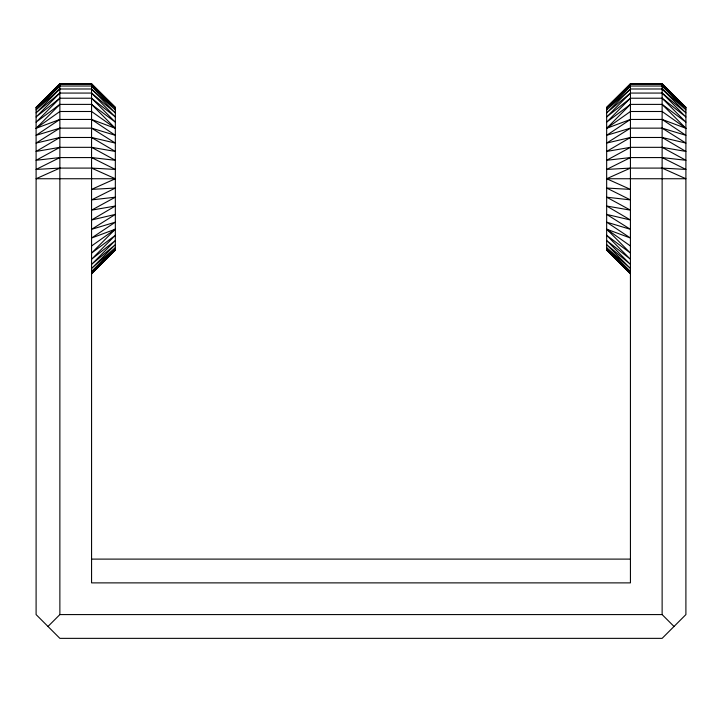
<?xml version="1.0" encoding="UTF-8"?>
<svg xmlns="http://www.w3.org/2000/svg" width="722" height="722" viewBox="0 0 722 722"><rect width="100%" height="100%" fill="white"/><g stroke="black" fill="none" stroke-linecap="round" stroke-linejoin="round"><path stroke-width="1.08" d="M59.872 93.066L36.1 116.973L59.872 98.219L91.568 98.219L115.339 116.973L91.568 93.066L59.872 93.066L36.1 112.849L59.872 88.986L91.568 88.986L115.339 109.852L91.568 86.026L59.872 86.026L36.1 108.029L59.872 84.248L91.568 84.248L115.339 107.416L115.339 250.056L91.568 273.828M59.872 98.219L36.1 122.153L59.872 104.392L91.568 104.392L115.339 122.153L91.568 98.219M91.568 104.392L115.339 128.308L91.568 119.446L59.872 119.446L36.1 128.308L59.872 104.392M59.872 119.446L36.1 135.321L59.872 128.146L91.568 128.146L115.339 143.082L91.568 137.478L59.872 137.478L36.1 151.449L59.872 147.333L91.568 147.333L115.339 160.284L91.568 157.576L59.872 157.576L36.1 169.426L59.872 168.091L91.568 168.091L115.339 178.74L91.568 189.39L115.339 188.045L91.568 199.895L115.339 197.196L91.568 210.147L115.339 206.032L91.568 220.002L115.339 214.398L91.568 229.334L115.339 222.159L91.568 238.025L115.339 229.172L91.568 253.088L115.339 235.318L91.568 259.252L115.339 240.507L91.568 264.414L115.339 244.632L91.568 268.494L115.339 247.628L91.568 271.445L115.339 249.451L91.568 273.232L115.339 250.056M630.432 93.066L606.661 116.973L630.432 98.219L662.128 98.219L685.9 116.973L662.128 93.066L630.432 93.066L606.661 112.849L630.432 88.986L662.128 88.986L685.9 109.852L662.128 86.026L630.432 86.026L606.661 108.029L630.432 84.248L662.128 84.248L685.9 107.416L685.9 614.584L662.128 638.356L59.872 638.356L36.1 614.584L36.1 107.416L59.872 83.644L91.568 83.644L115.339 107.416M630.432 98.219L606.661 122.153L630.432 104.392L662.128 104.392L685.9 122.153L662.128 98.219M662.128 104.392L685.9 128.308L662.128 119.446L630.432 119.446L606.661 128.308L630.432 104.392M59.872 86.026L36.1 109.852L59.872 88.986M630.432 86.026L606.661 109.852L630.432 88.986M47.986 626.47L59.872 614.584L662.128 614.584L674.014 626.47M630.432 273.828L606.661 250.056L606.661 107.416L630.432 83.644L662.128 83.644L685.9 107.416M36.1 107.416L59.872 84.248M606.661 107.416L630.432 84.248M36.1 128.308L59.872 111.495L91.568 111.495L115.339 128.308M91.568 245.976L115.339 229.172M606.661 128.308L630.432 111.495L662.128 111.495L685.9 128.308M630.432 119.446L606.661 135.321L630.432 128.146L662.128 128.146L685.9 135.321L662.128 119.446M59.872 128.146L36.1 143.082L59.872 137.478M630.432 128.146L606.661 143.082L630.432 137.478L662.128 137.478L685.9 143.082L662.128 128.146M630.432 137.478L606.661 151.449L630.432 147.333L662.128 147.333L685.9 151.449L662.128 137.478M59.872 147.333L36.1 160.284L59.872 157.576M630.432 147.333L606.661 160.284L630.432 157.576L662.128 157.576L685.9 160.284L662.128 147.333M630.432 157.576L606.661 169.426L630.432 168.091L662.128 168.091L685.9 169.426L662.128 157.576M59.872 168.091L36.1 178.74L115.339 178.74M606.661 250.056L630.432 273.232L606.661 249.451L630.432 271.445L606.661 247.628L630.432 268.494L606.661 244.632L630.432 264.414L606.661 240.507L630.432 259.252L606.661 235.318L630.432 253.088L606.661 229.172L630.432 238.025L606.661 222.159L630.432 229.334L606.661 214.398L630.432 220.002L606.661 206.032L630.432 210.147L606.661 197.196L630.432 199.895L606.661 188.045L630.432 189.39L606.661 178.74L630.432 168.091M606.661 178.74L685.9 178.74L662.128 168.091M91.568 559.108L630.432 559.108M91.568 168.091L115.339 169.426L91.568 157.576M91.568 147.333L115.339 151.449L91.568 137.478M91.568 128.146L115.339 135.321L91.568 119.446M606.661 229.172L630.432 245.976M662.128 93.066L685.9 112.849L662.128 88.986M91.568 93.066L115.339 112.849L91.568 88.986M662.128 86.026L685.9 108.029L662.128 84.248M91.568 86.026L115.339 108.029L91.568 84.248M662.128 83.644L662.128 614.584M630.432 83.644L630.432 582.88L91.568 582.88L91.568 83.644M59.872 83.644L59.872 614.584"/></g></svg>
